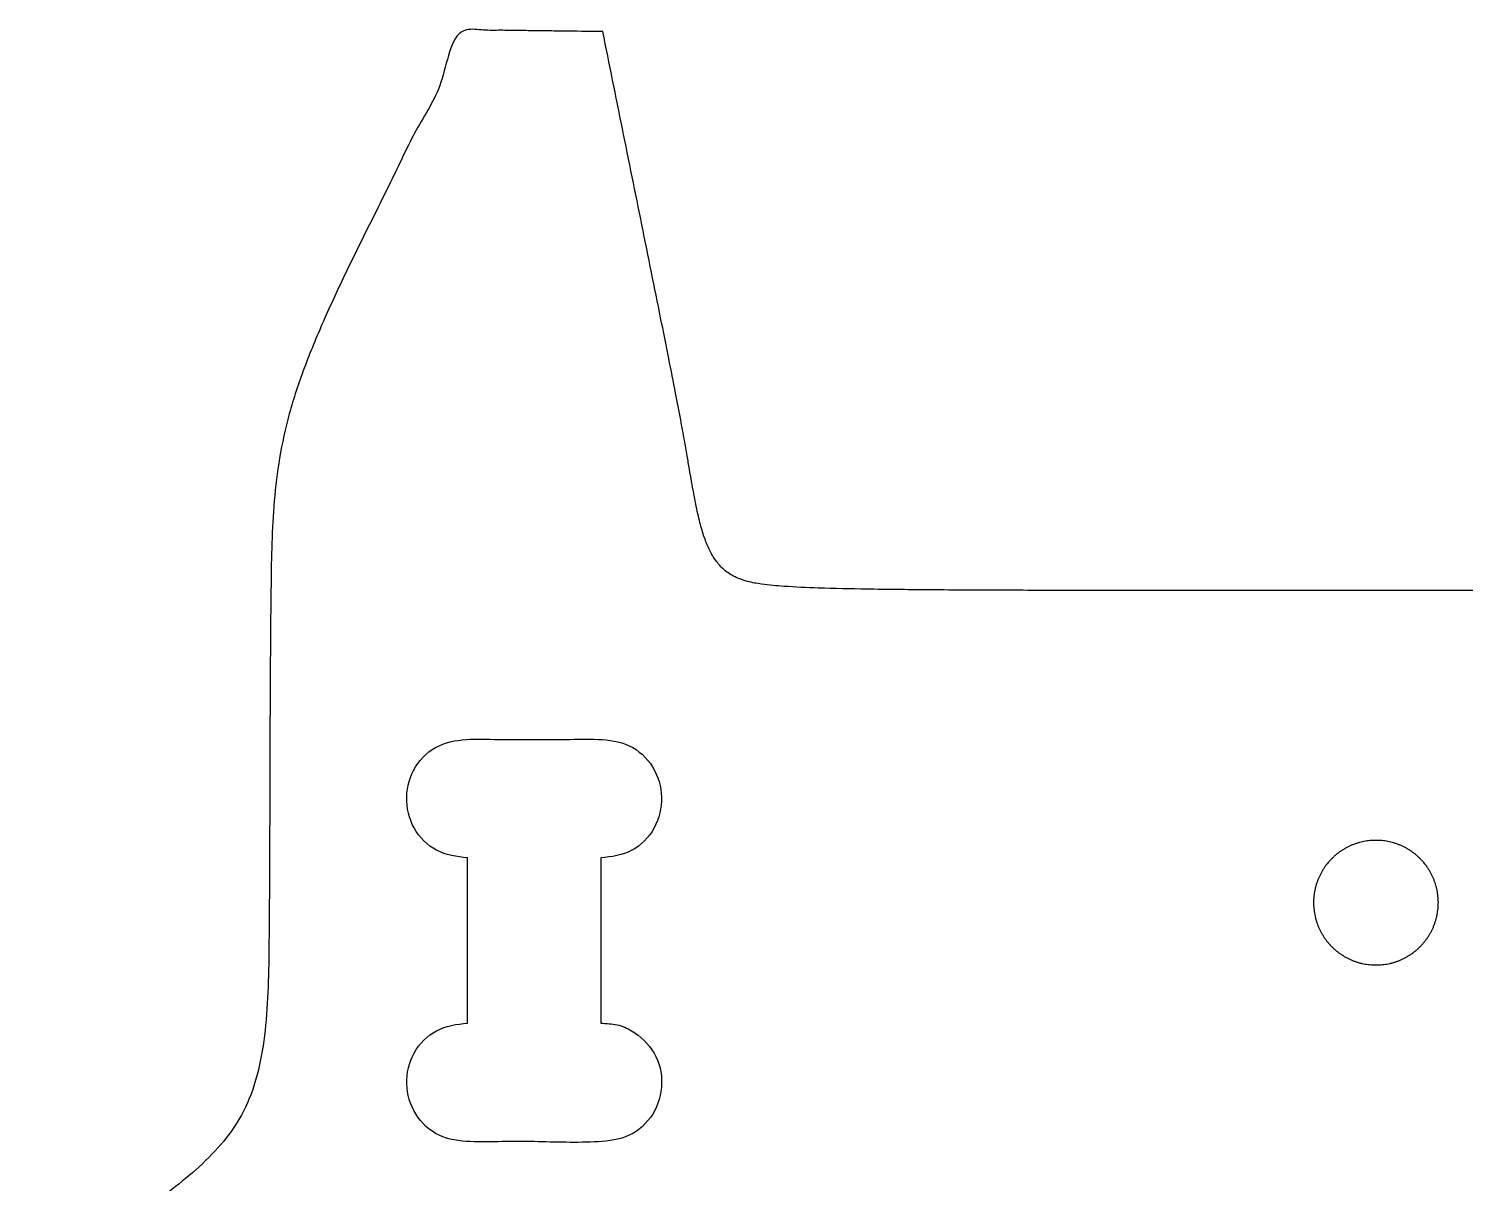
# Model space of a CAD drawing. Header units: millimetres. Extents: x -22 to 22, y -61 to 61.
# Drawn here: x -21.61 to 1.43, y 42.86 to 61.39 of the extents above; entities that cross this region are included whole.
import ezdxf

# ---------------------------------------------------------------- set-up
doc = ezdxf.new("R2010")
doc.units = ezdxf.units.MM
doc.layers.get('0').update_dxf_attribs({"linetype": 'CONTINUOUS'})

msp = doc.modelspace()

# ---------------------------------------------------------------- linework, layer by layer
for p, q in [((-14.575, 45.431), (-14.575, 48.085)), ((-12.432, 48.085), (-12.432, 45.431))]:
    msp.add_line(p, q)
for points, knots in [([(-12.402, 61.342), (-12.584, 61.345), (-12.857, 61.348), (-13.222, 61.353), (-13.495, 61.357), (-13.768, 61.359), (-14.043, 61.366), (-14.309, 61.358), (-14.828, 61.439), (-14.922, 60.496), (-15.384, 59.834), (-15.754, 59.021), (-16.145, 58.251), (-16.526, 57.476), (-16.883, 56.711), (-17.195, 55.96), (-17.44, 55.227), (-17.596, 54.512), (-17.68, 53.817), (-17.715, 53.137), (-17.725, 52.461), (-17.732, 51.784), (-17.737, 51.101), (-17.741, 50.411), (-17.743, 49.711), (-17.745, 49.002), (-17.747, 48.285), (-17.75, 47.561), (-17.756, 46.833), (-17.763, 46.112), (-17.801, 45.411), (-17.894, 44.752), (-18.075, 44.153), (-18.379, 43.643), (-18.766, 43.216), (-19.201, 42.844), (-19.656, 42.5), (-20.099, 42.16), (-20.513, 41.822), (-20.876, 41.483), (-21.17, 41.139), (-21.372, 40.782), (-21.492, 40.423), (-21.554, 40.064), (-21.583, 39.706), (-21.6, 39.347), (-21.608, 38.987), (-21.611, 38.624), (-21.611, 38.258), (-21.611, 37.89), (-21.608, 37.519), (-21.6, 37.147), (-21.583, 36.773), (-21.554, 36.397), (-21.492, 36.019), (-21.373, 35.64), (-21.172, 35.264), (-20.878, 34.903), (-20.514, 34.548), (-20.099, 34.194), (-19.655, 33.837), (-19.196, 33.473), (-18.755, 33.059), (-18.362, 32.553), (-18.059, 31.914), (-17.88, 31.138), (-17.78, 30.257), (-17.733, 29.297), (-17.711, 28.299), (-17.687, 27.298), (-17.624, 26.33), (-17.479, 25.429), (-17.21, 24.618), (-16.759, 23.945), (-16.184, 23.401), (-15.534, 22.941), (-14.844, 22.522), (-14.145, 22.104), (-13.457, 21.655), (-12.764, 21.111), (-12.259, 20.178), (-12.105, 18.903), (-12.053, 17.41), (-12.039, 15.791), (-12.041, 14.147), (-12.043, 12.514), (-12.044, 10.909), (-12.046, 9.338), (-12.048, 7.808), (-12.05, 6.321), (-12.053, 4.875), (-12.058, 3.467), (-12.067, 2.094), (-12.081, 0.766), (-12.14, -0.496), (-12.287, -1.66), (-12.569, -2.699), (-13.045, -3.573), (-13.656, -4.291), (-14.342, -4.901), (-15.057, -5.454), (-15.752, -5.991), (-16.399, -6.51), (-16.965, -7.004), (-17.421, -7.467), (-17.742, -7.909), (-17.938, -8.326), (-18.041, -8.72), (-18.087, -9.097), (-18.113, -9.464), (-18.127, -9.829), (-18.131, -10.194), (-18.131, -10.56), (-18.131, -10.929), (-18.127, -11.301), (-18.113, -11.676), (-18.086, -12.056), (-18.041, -12.446), (-17.94, -12.849), (-17.745, -13.27), (-17.424, -13.704), (-16.966, -14.145), (-16.4, -14.604), (-15.753, -15.079), (-15.058, -15.567), (-14.344, -16.066), (-13.66, -16.616), (-13.051, -17.262), (-12.572, -18.053), (-12.288, -18.997), (-12.14, -20.045), (-12.081, -21.172), (-12.067, -22.343), (-12.058, -23.532), (-12.053, -24.727), (-12.05, -25.924), (-12.048, -27.123), (-12.046, -28.321), (-12.044, -29.52), (-12.043, -30.719), (-12.041, -31.917), (-12.039, -33.108), (-12.055, -34.275), (-12.105, -35.37), (-12.302, -36.366), (-12.849, -37.121), (-13.542, -37.651), (-14.26, -38.145), (-14.993, -38.621), (-15.713, -39.093), (-16.388, -39.575), (-16.978, -40.08), (-17.449, -40.625), (-17.749, -41.236), (-17.901, -41.891), (-17.958, -42.59), (-17.969, -43.346), (-17.976, -44.172), (-17.979, -45.082), (-17.98, -46.092), (-17.98, -47.217), (-17.98, -48.461), (-17.979, -49.817), (-17.977, -51.267), (-17.971, -52.788), (-17.963, -54.332), (-17.923, -55.823), (-17.822, -57.161), (-17.643, -58.262), (-17.322, -59.085), (-16.867, -59.62), (-16.346, -59.925), (-15.812, -60.113), (-15.282, -60.29), (-14.753, -60.458), (-14.227, -60.62), (-13.704, -60.778), (-13.188, -60.935), (-12.677, -61.082), (-12.173, -61.211), (-11.677, -61.314), (-11.188, -61.381), (-10.705, -61.382), (-10.228, -61.28), (-9.77, -61.033), (-9.356, -60.631), (-8.967, -60.113), (-8.592, -59.501), (-8.227, -58.826), (-7.865, -58.115), (-7.495, -57.4), (-7.117, -56.718), (-6.593, -56.144), (-5.849, -55.909), (-5.063, -55.858), (-4.235, -55.838), (-3.392, -55.838), (-2.545, -55.838), (-1.697, -55.838), (-0.848, -55.838), (0, -55.838), (0.848, -55.838), (1.697, -55.838), (2.545, -55.838), (3.392, -55.838), (4.235, -55.838), (5.063, -55.858), (5.849, -55.909), (6.593, -56.144), (7.117, -56.718), (7.495, -57.4), (7.865, -58.115), (8.227, -58.826), (8.592, -59.501), (8.967, -60.113), (9.356, -60.631), (9.77, -61.033), (10.228, -61.28), (10.705, -61.382), (11.188, -61.381), (11.677, -61.314), (12.173, -61.211), (12.677, -61.082), (13.188, -60.935), (13.704, -60.778), (14.227, -60.62), (14.753, -60.458), (15.282, -60.29), (15.812, -60.113), (16.346, -59.925), (16.867, -59.62), (17.322, -59.085), (17.643, -58.262), (17.822, -57.161), (17.923, -55.823), (17.963, -54.332), (17.971, -52.788), (17.977, -51.267), (17.979, -49.817), (17.98, -48.461), (17.98, -47.217), (17.98, -46.092), (17.979, -45.082), (17.976, -44.172), (17.969, -43.346), (17.958, -42.59), (17.901, -41.891), (17.749, -41.236), (17.449, -40.625), (16.978, -40.08), (16.388, -39.575), (15.713, -39.093), (14.993, -38.621), (14.26, -38.145), (13.542, -37.651), (12.849, -37.121), (12.302, -36.366), (12.105, -35.37), (12.055, -34.275), (12.039, -33.108), (12.041, -31.917), (12.043, -30.719), (12.044, -29.52), (12.046, -28.321), (12.048, -27.123), (12.05, -25.924), (12.053, -24.727), (12.058, -23.532), (12.067, -22.343), (12.081, -21.172), (12.14, -20.045), (12.288, -18.997), (12.572, -18.053), (13.051, -17.262), (13.66, -16.616), (14.344, -16.066), (15.058, -15.567), (15.753, -15.079), (16.4, -14.604), (16.966, -14.145), (17.424, -13.704), (17.745, -13.27), (17.94, -12.849), (18.041, -12.446), (18.086, -12.056), (18.113, -11.676), (18.127, -11.301), (18.131, -10.929), (18.131, -10.56), (18.131, -10.194), (18.127, -9.829), (18.113, -9.464), (18.087, -9.097), (18.041, -8.72), (17.938, -8.326), (17.742, -7.909), (17.421, -7.467), (16.965, -7.004), (16.399, -6.51), (15.752, -5.991), (15.057, -5.454), (14.342, -4.901), (13.656, -4.291), (13.045, -3.573), (12.569, -2.699), (12.287, -1.66), (12.14, -0.496), (12.081, 0.766), (12.067, 2.094), (12.058, 3.467), (12.053, 4.875), (12.05, 6.321), (12.048, 7.808), (12.046, 9.338), (12.044, 10.909), (12.043, 12.514), (12.041, 14.147), (12.039, 15.791), (12.053, 17.41), (12.105, 18.903), (12.259, 20.178), (12.764, 21.111), (13.457, 21.655), (14.145, 22.104), (14.844, 22.522), (15.534, 22.941), (16.184, 23.401), (16.759, 23.945), (17.21, 24.618), (17.479, 25.429), (17.624, 26.33), (17.687, 27.298), (17.711, 28.299), (17.733, 29.297), (17.78, 30.257), (17.88, 31.138), (18.059, 31.914), (18.362, 32.553), (18.755, 33.059), (19.196, 33.473), (19.655, 33.837), (20.099, 34.194), (20.514, 34.548), (20.878, 34.903), (21.172, 35.264), (21.373, 35.64), (21.492, 36.019), (21.554, 36.397), (21.583, 36.773), (21.6, 37.147), (21.608, 37.519), (21.611, 37.89), (21.611, 38.258), (21.611, 38.624), (21.608, 38.987), (21.6, 39.347), (21.583, 39.706), (21.554, 40.064), (21.492, 40.423), (21.372, 40.782), (21.17, 41.139), (20.876, 41.483), (20.513, 41.822), (20.099, 42.16), (19.656, 42.5), (19.201, 42.844), (18.766, 43.216), (18.379, 43.643), (18.075, 44.153), (17.894, 44.752), (17.801, 45.411), (17.763, 46.112), (17.756, 46.833), (17.75, 47.561), (17.747, 48.285), (17.745, 49.002), (17.743, 49.711), (17.741, 50.411), (17.737, 51.101), (17.732, 51.784), (17.725, 52.461), (17.715, 53.137), (17.68, 53.817), (17.596, 54.512), (17.44, 55.227), (17.195, 55.96), (16.883, 56.711), (16.526, 57.476), (16.145, 58.251), (15.754, 59.021), (15.384, 59.834), (14.922, 60.496), (14.828, 61.439), (14.309, 61.358), (14.043, 61.366), (13.768, 61.359), (13.495, 61.357), (13.222, 61.353), (12.857, 61.348), (12.584, 61.345), (12.402, 61.342)], [0, 0, 0, 0, 0.054648, 0.081972, 0.109296, 0.13662, 0.163943, 0.191267, 0.218591, 0.305941, 0.393248, 0.480466, 0.567554, 0.654207, 0.739103, 0.820778, 0.898036, 0.970571, 1.039937, 1.107688, 1.174976, 1.242602, 1.310837, 1.379837, 1.449753, 1.52068, 1.59248, 1.664955, 1.737909, 1.81077, 1.881548, 1.948287, 2.010017, 2.067929, 2.124861, 2.182083, 2.239398, 2.295803, 2.349754, 2.399753, 2.444711, 2.484746, 2.521906, 2.557924, 2.593707, 2.629583, 2.665637, 2.70192, 2.738468, 2.775296, 2.812369, 2.849641, 2.887081, 2.924686, 2.962648, 3.001709, 3.043412, 3.089707, 3.140817, 3.195775, 3.253186, 3.311766, 3.371578, 3.4341, 3.502787, 3.581999, 3.671627, 3.768843, 3.87002, 3.9713, 4.069139, 4.16068, 4.244641, 4.323211, 4.401152, 4.480708, 4.561744, 4.643228, 4.725061, 4.80856, 4.904514, 5.033867, 5.189618, 5.353676, 5.519176, 5.682868, 5.843628, 6.000875, 6.15402, 6.302652, 6.447063, 6.587718, 6.725084, 6.858916, 6.986226, 7.103901, 7.210278, 7.307196, 7.399919, 7.49145, 7.582242, 7.671071, 7.75506, 7.831081, 7.896301, 7.949569, 7.994132, 8.03373, 8.071102, 8.107799, 8.144261, 8.180691, 8.217259, 8.254103, 8.291274, 8.328829, 8.366848, 8.405595, 8.446234, 8.49111, 8.543719, 8.607322, 8.681069, 8.76236, 8.84823, 8.935829, 9.02351, 9.111111, 9.201005, 9.298119, 9.404415, 9.518239, 9.636366, 9.755575, 9.875111, 9.994865, 10.114729, 10.234611, 10.354493, 10.474375, 10.594257, 10.713837, 10.831629, 10.944245, 11.043389, 11.130465, 11.216854, 11.304261, 11.39196, 11.478936, 11.56265, 11.640633, 11.711568, 11.777113, 11.842625, 11.912026, 11.987246, 12.069359, 12.159847, 12.260341, 12.372475, 12.497292, 12.633478, 12.77913, 12.93235, 13.089784, 13.242322, 13.379658, 13.492292, 13.576084, 13.641145, 13.6988, 13.754952, 13.810805, 13.866327, 13.921448, 13.976092, 14.030142, 14.083334, 14.135404, 14.186165, 14.235448, 14.283138, 14.330359, 14.380219, 14.437006, 14.502081, 14.574379, 14.651903, 14.732368, 14.813806, 14.893382, 14.966659, 15.039913, 15.120042, 15.203471, 15.288094, 15.37292, 15.457746, 15.542573, 15.627399, 15.712225, 15.797052, 15.881878, 15.966704, 16.051327, 16.134756, 16.214885, 16.288139, 16.361416, 16.440991, 16.52243, 16.602894, 16.680418, 16.752716, 16.817791, 16.874578, 16.924438, 16.971659, 17.019349, 17.068632, 17.119393, 17.171463, 17.224656, 17.278705, 17.33335, 17.38847, 17.443992, 17.499845, 17.555998, 17.613652, 17.678713, 17.762506, 17.875139, 18.012475, 18.165014, 18.322446, 18.475667, 18.621319, 18.757505, 18.882322, 18.994456, 19.09495, 19.185438, 19.26755, 19.342771, 19.412172, 19.477684, 19.543229, 19.614162, 19.692146, 19.77586, 19.862837, 19.950536, 20.037943, 20.124331, 20.211408, 20.310552, 20.423166, 20.54096, 20.66054, 20.780421, 20.900304, 21.020186, 21.140068, 21.259932, 21.379685, 21.499221, 21.61843, 21.736558, 21.850382, 21.956677, 22.053791, 22.143685, 22.231287, 22.318967, 22.406566, 22.492437, 22.573728, 22.647474, 22.711077, 22.763686, 22.808562, 22.849201, 22.887948, 22.925968, 22.963522, 23.000694, 23.037537, 23.074106, 23.110535, 23.146997, 23.183693, 23.221066, 23.260664, 23.305228, 23.358496, 23.423716, 23.499736, 23.583726, 23.672555, 23.763347, 23.854878, 23.9476, 24.044518, 24.150895, 24.26857, 24.395881, 24.529712, 24.667079, 24.807734, 24.952145, 25.100777, 25.253922, 25.411168, 25.571929, 25.735621, 25.901121, 26.065179, 26.220929, 26.350282, 26.446237, 26.529735, 26.611569, 26.693053, 26.774089, 26.853645, 26.931585, 27.010156, 27.094116, 27.185658, 27.283497, 27.384777, 27.485953, 27.58317, 27.672797, 27.752009, 27.820697, 27.883219, 27.943031, 28.001611, 28.059022, 28.113979, 28.165089, 28.211385, 28.253088, 28.292148, 28.33011, 28.367715, 28.405156, 28.442427, 28.4795, 28.516329, 28.552876, 28.589159, 28.625214, 28.661089, 28.696873, 28.73289, 28.770051, 28.810086, 28.855043, 28.905043, 28.958993, 29.015399, 29.072714, 29.129935, 29.186868, 29.24478, 29.30651, 29.373249, 29.444026, 29.516888, 29.589842, 29.662316, 29.734116, 29.805043, 29.87496, 29.943959, 30.012195, 30.07982, 30.147109, 30.214859, 30.284226, 30.356761, 30.434018, 30.515694, 30.60059, 30.687242, 30.774331, 30.861549, 30.948855, 31.036205, 31.063529, 31.090853, 31.118177, 31.145501, 31.172825, 31.200149, 31.254797, 31.254797, 31.254797, 31.254797]), ([(12.402, 61.342), (12.297, 60.824), (12.14, 60.048), (11.931, 59.014), (11.775, 58.244), (11.623, 57.49), (11.479, 56.775), (11.35, 56.129), (11.242, 55.583), (11.159, 55.147), (11.097, 54.812), (11.051, 54.549), (11.013, 54.327), (10.979, 54.128), (10.945, 53.941), (10.912, 53.768), (10.879, 53.61), (10.846, 53.47), (10.812, 53.345), (10.777, 53.234), (10.739, 53.133), (10.698, 53.04), (10.654, 52.955), (10.606, 52.876), (10.552, 52.803), (10.491, 52.734), (10.418, 52.672), (10.328, 52.615), (10.215, 52.561), (10.056, 52.508), (9.811, 52.467), (9.432, 52.433), (8.87, 52.409), (8.105, 52.393), (7.158, 52.383), (6.077, 52.378), (4.914, 52.375), (3.708, 52.374), (2.482, 52.373), (1.244, 52.373), (0, 52.373), (-1.244, 52.373), (-2.482, 52.373), (-3.708, 52.374), (-4.914, 52.375), (-6.077, 52.378), (-7.158, 52.383), (-8.105, 52.393), (-8.87, 52.409), (-9.432, 52.433), (-9.811, 52.467), (-10.056, 52.508), (-10.215, 52.561), (-10.328, 52.615), (-10.418, 52.672), (-10.491, 52.734), (-10.552, 52.803), (-10.606, 52.876), (-10.654, 52.955), (-10.698, 53.04), (-10.739, 53.133), (-10.777, 53.234), (-10.812, 53.345), (-10.846, 53.47), (-10.879, 53.61), (-10.912, 53.768), (-10.945, 53.941), (-10.979, 54.128), (-11.013, 54.327), (-11.051, 54.549), (-11.097, 54.812), (-11.159, 55.147), (-11.242, 55.583), (-11.35, 56.129), (-11.479, 56.775), (-11.623, 57.49), (-11.775, 58.244), (-11.931, 59.014), (-12.14, 60.048), (-12.297, 60.824), (-12.402, 61.342)], [0, 0, 0, 0, 0.158576, 0.237634, 0.316419, 0.394288, 0.468402, 0.535371, 0.591809, 0.635438, 0.668428, 0.694058, 0.715604, 0.735752, 0.754824, 0.772554, 0.788679, 0.803035, 0.815843, 0.827422, 0.838099, 0.848161, 0.857748, 0.866976, 0.875975, 0.884941, 0.894325, 0.90472, 0.916772, 0.931898, 0.954752, 0.990937, 1.046018, 1.123675, 1.220247, 1.330221, 1.448081, 1.569125, 1.691942, 1.81594, 1.94053, 2.06512, 2.189118, 2.311935, 2.43298, 2.550839, 2.660813, 2.757385, 2.835042, 2.890123, 2.926309, 2.949162, 2.964288, 2.976341, 2.986735, 2.996119, 3.005085, 3.014084, 3.023312, 3.0329, 3.042962, 3.053638, 3.065217, 3.078025, 3.092381, 3.108506, 3.126236, 3.145309, 3.165456, 3.187002, 3.212632, 3.245622, 3.289251, 3.345689, 3.412658, 3.486772, 3.564641, 3.643425, 3.722484, 3.88106, 3.88106, 3.88106, 3.88106]), ([(-14.575, 48.085), (-14.745, 48.099), (-14.918, 48.127), (-15.068, 48.205), (-15.218, 48.284), (-15.346, 48.413), (-15.429, 48.564), (-15.595, 48.866), (-15.586, 49.252), (-15.405, 49.544), (-15.315, 49.69), (-15.182, 49.812), (-15.028, 49.884), (-14.875, 49.956), (-14.701, 49.979), (-14.529, 49.986), (-14.357, 49.994), (-14.187, 49.986), (-14.016, 49.983), (-13.846, 49.98), (-13.675, 49.982), (-13.503, 49.982), (-13.332, 49.983), (-13.161, 49.982), (-12.99, 49.984), (-12.819, 49.987), (-12.649, 49.993), (-12.477, 49.985), (-12.305, 49.977), (-12.132, 49.956), (-11.979, 49.884), (-11.826, 49.811), (-11.693, 49.688), (-11.603, 49.543), (-11.423, 49.251), (-11.414, 48.867), (-11.579, 48.565), (-11.662, 48.414), (-11.788, 48.283), (-11.938, 48.205), (-12.088, 48.126), (-12.261, 48.099), (-12.432, 48.085)], [0, 0, 0, 0, 0.0513123, 0.0513123, 0.0513123, 0.1026246, 0.1026246, 0.1026246, 0.2052493, 0.2052493, 0.2052493, 0.2565616, 0.2565616, 0.2565616, 0.3078739, 0.3078739, 0.3078739, 0.3591862, 0.3591862, 0.3591862, 0.4104985, 0.4104985, 0.4104985, 0.4618109, 0.4618109, 0.4618109, 0.5131232, 0.5131232, 0.5131232, 0.5644355, 0.5644355, 0.5644355, 0.6157478, 0.6157478, 0.6157478, 0.7183724, 0.7183724, 0.7183724, 0.7696848, 0.7696848, 0.7696848, 0.8209971, 0.8209971, 0.8209971, 0.8209971]), ([(-1, 47.344), (-1.001, 47.361), (-1.001, 47.377), (-1, 47.393), (-1, 47.41), (-0.999, 47.426), (-0.997, 47.442), (-0.996, 47.459), (-0.995, 47.475), (-0.992, 47.491), (-0.99, 47.508), (-0.988, 47.524), (-0.985, 47.54), (-0.982, 47.556), (-0.979, 47.572), (-0.975, 47.588), (-0.972, 47.604), (-0.968, 47.62), (-0.963, 47.636), (-0.959, 47.651), (-0.954, 47.667), (-0.949, 47.682), (-0.944, 47.698), (-0.938, 47.713), (-0.932, 47.729), (-0.926, 47.744), (-0.92, 47.759), (-0.913, 47.774), (-0.906, 47.789), (-0.899, 47.804), (-0.892, 47.818), (-0.885, 47.833), (-0.877, 47.847), (-0.869, 47.861), (-0.861, 47.876), (-0.852, 47.89), (-0.843, 47.903), (-0.834, 47.917), (-0.825, 47.931), (-0.816, 47.944), (-0.806, 47.958), (-0.797, 47.971), (-0.786, 47.983), (-0.784, 47.987), (-0.781, 47.99), (-0.778, 47.994), (-0.77, 48.003), (-0.763, 48.012), (-0.755, 48.021), (-0.745, 48.034), (-0.733, 48.046), (-0.722, 48.058), (-0.711, 48.069), (-0.699, 48.081), (-0.687, 48.092), (-0.675, 48.103), (-0.663, 48.114), (-0.651, 48.125), (-0.638, 48.136), (-0.626, 48.146), (-0.613, 48.156), (-0.6, 48.166), (-0.586, 48.176), (-0.573, 48.185), (-0.56, 48.194), (-0.546, 48.203), (-0.532, 48.212), (-0.518, 48.221), (-0.504, 48.229), (-0.49, 48.237), (-0.476, 48.245), (-0.461, 48.253), (-0.447, 48.26), (-0.432, 48.268), (-0.417, 48.275), (-0.402, 48.281), (-0.387, 48.288), (-0.372, 48.294), (-0.357, 48.3), (-0.341, 48.306), (-0.326, 48.311), (-0.31, 48.316), (-0.295, 48.321), (-0.279, 48.326), (-0.263, 48.33), (-0.247, 48.334), (-0.232, 48.338), (-0.216, 48.342), (-0.2, 48.345), (-0.184, 48.349), (-0.167, 48.351), (-0.151, 48.354), (-0.135, 48.356), (-0.119, 48.358), (-0.103, 48.36), (-0.086, 48.362), (-0.07, 48.363), (-0.054, 48.364), (-0.037, 48.365), (-0.021, 48.365), (-0.014, 48.365), (-0.007, 48.365), (0, 48.365), (0.007, 48.365), (0.014, 48.365), (0.021, 48.365), (0.037, 48.365), (0.054, 48.364), (0.07, 48.363), (0.086, 48.362), (0.103, 48.36), (0.119, 48.358), (0.135, 48.356), (0.151, 48.354), (0.167, 48.351), (0.184, 48.349), (0.2, 48.345), (0.216, 48.342), (0.232, 48.338), (0.247, 48.334), (0.263, 48.33), (0.279, 48.326), (0.295, 48.321), (0.31, 48.316), (0.326, 48.311), (0.341, 48.306), (0.357, 48.3), (0.372, 48.294), (0.387, 48.288), (0.402, 48.281), (0.417, 48.275), (0.432, 48.268), (0.447, 48.26), (0.461, 48.253), (0.476, 48.245), (0.49, 48.237), (0.504, 48.229), (0.518, 48.221), (0.532, 48.212), (0.546, 48.203), (0.56, 48.194), (0.573, 48.185), (0.586, 48.176), (0.6, 48.166), (0.613, 48.156), (0.626, 48.146), (0.638, 48.136), (0.651, 48.125), (0.663, 48.114), (0.675, 48.103), (0.687, 48.092), (0.699, 48.081), (0.711, 48.069), (0.722, 48.058), (0.733, 48.046), (0.745, 48.034), (0.755, 48.021), (0.763, 48.012), (0.77, 48.003), (0.778, 47.994), (0.781, 47.99), (0.784, 47.987), (0.786, 47.983), (0.797, 47.971), (0.806, 47.958), (0.816, 47.944), (0.825, 47.931), (0.834, 47.917), (0.843, 47.903), (0.852, 47.89), (0.861, 47.876), (0.869, 47.861), (0.877, 47.847), (0.885, 47.833), (0.892, 47.818), (0.899, 47.804), (0.906, 47.789), (0.913, 47.774), (0.92, 47.759), (0.926, 47.744), (0.932, 47.729), (0.938, 47.713), (0.944, 47.698), (0.949, 47.682), (0.954, 47.667), (0.959, 47.651), (0.963, 47.636), (0.968, 47.62), (0.972, 47.604), (0.975, 47.588), (0.979, 47.572), (0.982, 47.556), (0.985, 47.54), (0.988, 47.524), (0.99, 47.508), (0.992, 47.491), (0.995, 47.475), (0.996, 47.459), (0.997, 47.442), (0.999, 47.426), (1, 47.41), (1, 47.393), (1.001, 47.377), (1.001, 47.361), (1, 47.344), (1, 47.328), (0.999, 47.312), (0.998, 47.295), (0.997, 47.279), (0.995, 47.263), (0.993, 47.246), (0.991, 47.23), (0.989, 47.214), (0.986, 47.198), (0.984, 47.182), (0.981, 47.166), (0.977, 47.15), (0.973, 47.134), (0.97, 47.118), (0.965, 47.102), (0.961, 47.086), (0.956, 47.07), (0.951, 47.055), (0.946, 47.039), (0.941, 47.024), (0.935, 47.009), (0.929, 46.993), (0.923, 46.978), (0.916, 46.963), (0.91, 46.948), (0.903, 46.933), (0.895, 46.919), (0.888, 46.904), (0.88, 46.89), (0.872, 46.875), (0.864, 46.861), (0.856, 46.847), (0.847, 46.833), (0.839, 46.819), (0.83, 46.806), (0.82, 46.792), (0.811, 46.779), (0.801, 46.766), (0.791, 46.753), (0.781, 46.74), (0.771, 46.727), (0.76, 46.715), (0.749, 46.702), (0.739, 46.69), (0.727, 46.678), (0.716, 46.666), (0.704, 46.655), (0.693, 46.643), (0.681, 46.632), (0.669, 46.621), (0.656, 46.61), (0.644, 46.599), (0.631, 46.589), (0.619, 46.579), (0.606, 46.569), (0.593, 46.559), (0.579, 46.549), (0.566, 46.54), (0.552, 46.531), (0.539, 46.522), (0.525, 46.513), (0.511, 46.505), (0.497, 46.497), (0.482, 46.488), (0.468, 46.481), (0.453, 46.473), (0.439, 46.466), (0.424, 46.459), (0.409, 46.452), (0.394, 46.445), (0.379, 46.439), (0.364, 46.433), (0.348, 46.427), (0.333, 46.422), (0.318, 46.416), (0.302, 46.411), (0.286, 46.406), (0.271, 46.402), (0.255, 46.398), (0.239, 46.394), (0.223, 46.39), (0.207, 46.386), (0.191, 46.383), (0.175, 46.38), (0.159, 46.377), (0.143, 46.375), (0.126, 46.373), (0.11, 46.371), (0.094, 46.369), (0.078, 46.368), (0.061, 46.366), (0.045, 46.365), (0.029, 46.365), (0.019, 46.365), (0.01, 46.365), (0, 46.365), (-0.01, 46.365), (-0.019, 46.365), (-0.029, 46.365), (-0.045, 46.365), (-0.061, 46.366), (-0.078, 46.368), (-0.094, 46.369), (-0.11, 46.371), (-0.126, 46.373), (-0.143, 46.375), (-0.159, 46.377), (-0.175, 46.38), (-0.191, 46.383), (-0.207, 46.386), (-0.223, 46.39), (-0.239, 46.394), (-0.255, 46.398), (-0.271, 46.402), (-0.286, 46.406), (-0.302, 46.411), (-0.318, 46.416), (-0.333, 46.422), (-0.348, 46.427), (-0.364, 46.433), (-0.379, 46.439), (-0.394, 46.445), (-0.409, 46.452), (-0.424, 46.459), (-0.439, 46.466), (-0.453, 46.473), (-0.468, 46.481), (-0.482, 46.488), (-0.497, 46.497), (-0.511, 46.505), (-0.525, 46.513), (-0.539, 46.522), (-0.552, 46.531), (-0.566, 46.54), (-0.579, 46.549), (-0.593, 46.559), (-0.606, 46.569), (-0.619, 46.579), (-0.631, 46.589), (-0.644, 46.599), (-0.656, 46.61), (-0.669, 46.621), (-0.681, 46.632), (-0.693, 46.643), (-0.704, 46.655), (-0.716, 46.666), (-0.727, 46.678), (-0.739, 46.69), (-0.749, 46.702), (-0.76, 46.715), (-0.771, 46.727), (-0.781, 46.74), (-0.791, 46.753), (-0.801, 46.766), (-0.811, 46.779), (-0.82, 46.792), (-0.83, 46.806), (-0.839, 46.819), (-0.847, 46.833), (-0.856, 46.847), (-0.864, 46.861), (-0.872, 46.875), (-0.88, 46.89), (-0.888, 46.904), (-0.895, 46.919), (-0.903, 46.933), (-0.91, 46.948), (-0.916, 46.963), (-0.923, 46.978), (-0.929, 46.993), (-0.935, 47.009), (-0.941, 47.024), (-0.946, 47.039), (-0.951, 47.055), (-0.956, 47.07), (-0.961, 47.086), (-0.965, 47.102), (-0.97, 47.118), (-0.973, 47.134), (-0.977, 47.15), (-0.981, 47.166), (-0.984, 47.182), (-0.986, 47.198), (-0.989, 47.214), (-0.991, 47.23), (-0.993, 47.246), (-0.995, 47.263), (-0.997, 47.279), (-0.998, 47.295), (-0.999, 47.312), (-1, 47.328), (-1, 47.344)], [0, 0, 0, 0, 0.0049091, 0.0049091, 0.0049091, 0.0098188, 0.0098188, 0.0098188, 0.014729, 0.014729, 0.014729, 0.0196382, 0.0196382, 0.0196382, 0.0245485, 0.0245485, 0.0245485, 0.0294581, 0.0294581, 0.0294581, 0.0343684, 0.0343684, 0.0343684, 0.0392777, 0.0392777, 0.0392777, 0.0441871, 0.0441871, 0.0441871, 0.0490973, 0.0490973, 0.0490973, 0.0540074, 0.0540074, 0.0540074, 0.0589162, 0.0589162, 0.0589162, 0.0638263, 0.0638263, 0.0638263, 0.0687366, 0.0687366, 0.0687366, 0.0700931, 0.0700931, 0.0700931, 0.0736462, 0.0736462, 0.0736462, 0.078556, 0.078556, 0.078556, 0.0834662, 0.0834662, 0.0834662, 0.0883753, 0.0883753, 0.0883753, 0.0932854, 0.0932854, 0.0932854, 0.098195, 0.098195, 0.098195, 0.1031047, 0.1031047, 0.1031047, 0.1080144, 0.1080144, 0.1080144, 0.1129241, 0.1129241, 0.1129241, 0.117834, 0.117834, 0.117834, 0.1227439, 0.1227439, 0.1227439, 0.1276537, 0.1276537, 0.1276537, 0.1325634, 0.1325634, 0.1325634, 0.1374733, 0.1374733, 0.1374733, 0.1423829, 0.1423829, 0.1423829, 0.1472927, 0.1472927, 0.1472927, 0.1522026, 0.1522026, 0.1522026, 0.1571123, 0.1571123, 0.1571123, 0.1592026, 0.1592026, 0.1592026, 0.1612929, 0.1612929, 0.1612929, 0.1662026, 0.1662026, 0.1662026, 0.1711125, 0.1711125, 0.1711125, 0.1760223, 0.1760223, 0.1760223, 0.1809319, 0.1809319, 0.1809319, 0.1858418, 0.1858418, 0.1858418, 0.1907515, 0.1907515, 0.1907515, 0.1956613, 0.1956613, 0.1956613, 0.2005712, 0.2005712, 0.2005712, 0.2054811, 0.2054811, 0.2054811, 0.2103908, 0.2103908, 0.2103908, 0.2153005, 0.2153005, 0.2153005, 0.2202102, 0.2202102, 0.2202102, 0.2251198, 0.2251198, 0.2251198, 0.2300299, 0.2300299, 0.2300299, 0.234939, 0.234939, 0.234939, 0.2398492, 0.2398492, 0.2398492, 0.244759, 0.244759, 0.244759, 0.248312, 0.248312, 0.248312, 0.2496686, 0.2496686, 0.2496686, 0.2545789, 0.2545789, 0.2545789, 0.2594889, 0.2594889, 0.2594889, 0.2643978, 0.2643978, 0.2643978, 0.2693079, 0.2693079, 0.2693079, 0.2742181, 0.2742181, 0.2742181, 0.2791275, 0.2791275, 0.2791275, 0.2840368, 0.2840368, 0.2840368, 0.2889471, 0.2889471, 0.2889471, 0.2938567, 0.2938567, 0.2938567, 0.298767, 0.298767, 0.298767, 0.3036762, 0.3036762, 0.3036762, 0.3085864, 0.3085864, 0.3085864, 0.3134961, 0.3134961, 0.3134961, 0.3184052, 0.3184052, 0.3184052, 0.3233155, 0.3233155, 0.3233155, 0.3282249, 0.3282249, 0.3282249, 0.3331352, 0.3331352, 0.3331352, 0.3380449, 0.3380449, 0.3380449, 0.3429544, 0.3429544, 0.3429544, 0.3478644, 0.3478644, 0.3478644, 0.3527738, 0.3527738, 0.3527738, 0.3576841, 0.3576841, 0.3576841, 0.3625936, 0.3625936, 0.3625936, 0.3675034, 0.3675034, 0.3675034, 0.3724128, 0.3724128, 0.3724128, 0.3773229, 0.3773229, 0.3773229, 0.3822325, 0.3822325, 0.3822325, 0.3871422, 0.3871422, 0.3871422, 0.3920521, 0.3920521, 0.3920521, 0.396962, 0.396962, 0.396962, 0.4018718, 0.4018718, 0.4018718, 0.4067818, 0.4067818, 0.4067818, 0.4116913, 0.4116913, 0.4116913, 0.416601, 0.416601, 0.416601, 0.4215111, 0.4215111, 0.4215111, 0.4264204, 0.4264204, 0.4264204, 0.4313303, 0.4313303, 0.4313303, 0.4362402, 0.4362402, 0.4362402, 0.4411501, 0.4411501, 0.4411501, 0.4460596, 0.4460596, 0.4460596, 0.4509696, 0.4509696, 0.4509696, 0.4558793, 0.4558793, 0.4558793, 0.4607891, 0.4607891, 0.4607891, 0.4656988, 0.4656988, 0.4656988, 0.4706087, 0.4706087, 0.4706087, 0.4734625, 0.4734625, 0.4734625, 0.4763163, 0.4763163, 0.4763163, 0.4812262, 0.4812262, 0.4812262, 0.4861359, 0.4861359, 0.4861359, 0.4910457, 0.4910457, 0.4910457, 0.4959554, 0.4959554, 0.4959554, 0.5008654, 0.5008654, 0.5008654, 0.5057749, 0.5057749, 0.5057749, 0.5106847, 0.5106847, 0.5106847, 0.5155947, 0.5155947, 0.5155947, 0.5205046, 0.5205046, 0.5205046, 0.5254139, 0.5254139, 0.5254139, 0.530324, 0.530324, 0.530324, 0.5352337, 0.5352337, 0.5352337, 0.5401432, 0.5401432, 0.5401432, 0.5450532, 0.5450532, 0.5450532, 0.549963, 0.549963, 0.549963, 0.5548729, 0.5548729, 0.5548729, 0.5597828, 0.5597828, 0.5597828, 0.5646925, 0.5646925, 0.5646925, 0.5696021, 0.5696021, 0.5696021, 0.5745122, 0.5745122, 0.5745122, 0.5794216, 0.5794216, 0.5794216, 0.5843314, 0.5843314, 0.5843314, 0.5892409, 0.5892409, 0.5892409, 0.5941512, 0.5941512, 0.5941512, 0.5990606, 0.5990606, 0.5990606, 0.6039706, 0.6039706, 0.6039706, 0.6088801, 0.6088801, 0.6088801, 0.6137898, 0.6137898, 0.6137898, 0.6187001, 0.6187001, 0.6187001, 0.6236095, 0.6236095, 0.6236095, 0.6285198, 0.6285198, 0.6285198, 0.6285198]), ([(-12.432, 45.431), (-12.347, 45.424), (-12.254, 45.422), (-12.17, 45.404), (-12.087, 45.386), (-12.012, 45.352), (-11.94, 45.309), (-11.797, 45.223), (-11.665, 45.099), (-11.579, 44.951), (-11.407, 44.656), (-11.421, 44.266), (-11.602, 43.973), (-11.693, 43.826), (-11.826, 43.704), (-11.979, 43.632), (-12.132, 43.561), (-12.305, 43.54), (-12.477, 43.529), (-12.821, 43.507), (-13.161, 43.524), (-13.503, 43.53), (-13.674, 43.533), (-13.845, 43.533), (-14.016, 43.53), (-14.187, 43.527), (-14.357, 43.521), (-14.529, 43.53), (-14.701, 43.538), (-14.875, 43.56), (-15.028, 43.632), (-15.181, 43.705), (-15.313, 43.828), (-15.403, 43.974), (-15.583, 44.265), (-15.595, 44.651), (-15.428, 44.951), (-15.345, 45.102), (-15.218, 45.231), (-15.068, 45.31), (-14.918, 45.389), (-14.745, 45.417), (-14.575, 45.431)], [0, 0, 0, 0, 0.0256562, 0.0256562, 0.0256562, 0.0513123, 0.0513123, 0.0513123, 0.1026246, 0.1026246, 0.1026246, 0.2052492, 0.2052492, 0.2052492, 0.2565616, 0.2565616, 0.2565616, 0.3078739, 0.3078739, 0.3078739, 0.4104985, 0.4104985, 0.4104985, 0.4618108, 0.4618108, 0.4618108, 0.5131231, 0.5131231, 0.5131231, 0.5644354, 0.5644354, 0.5644354, 0.6157477, 0.6157477, 0.6157477, 0.7183724, 0.7183724, 0.7183724, 0.7696847, 0.7696847, 0.7696847, 0.820997, 0.820997, 0.820997, 0.820997])]:
    msp.add_open_spline(points, degree=3, knots=knots)

doc.saveas('drawing.dxf')
